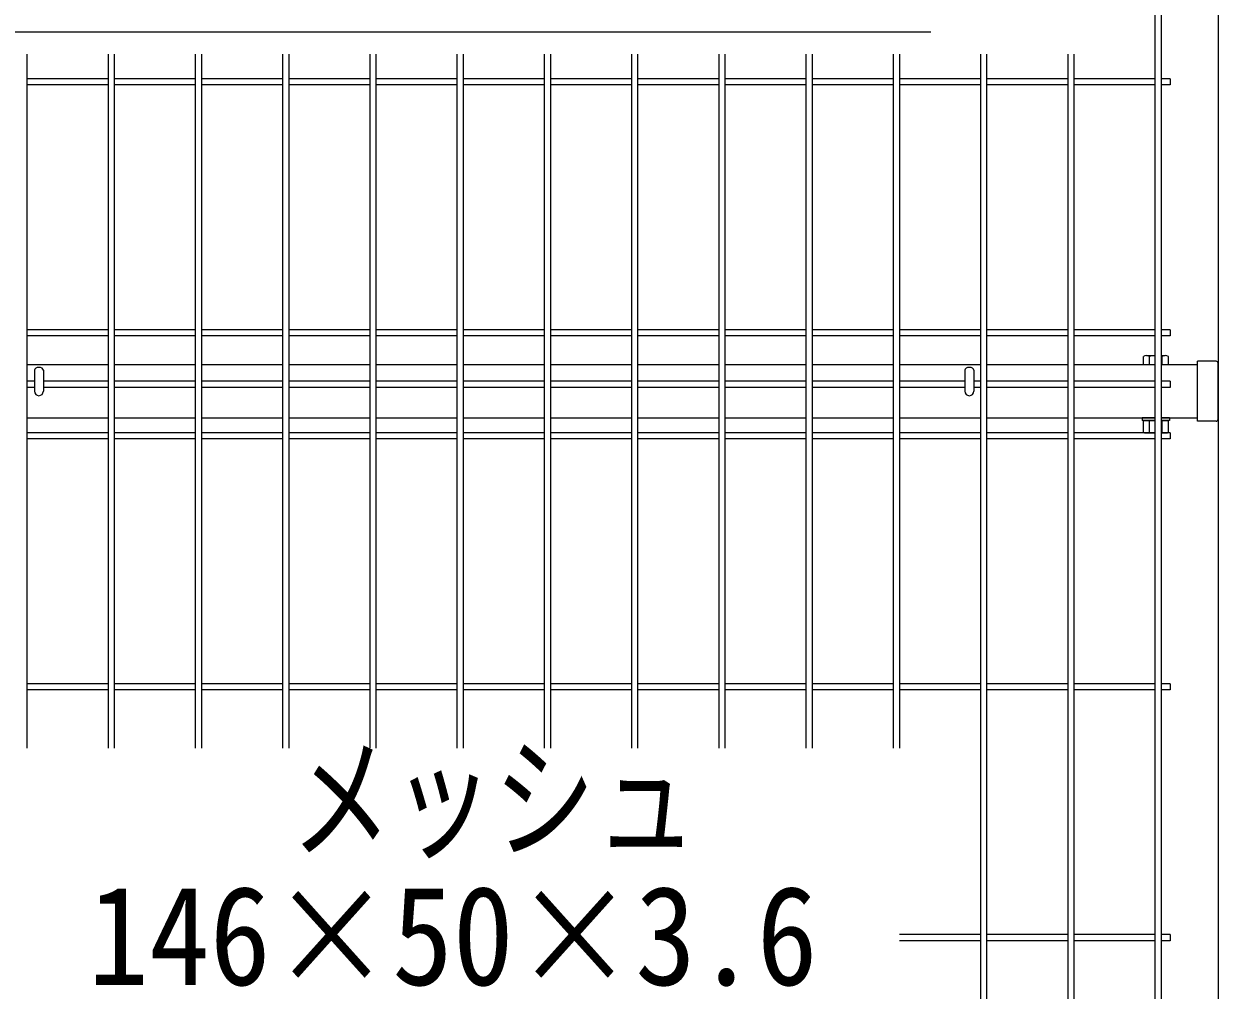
# Model space of a CAD drawing. Units: millimetres, scale not verified. Extents: x -6301 to 6299, y -4454 to 4456.
# Drawn here: x -4471 to -3776, y -316 to 246 of the extents above; entities that cross this region are included whole.
import ezdxf
from ezdxf.enums import TextEntityAlignment as Align

# ---------------------------------------------------------------- set-up
doc = ezdxf.new("R2010")
doc.units = ezdxf.units.MM
doc.header["$LTSCALE"] = 20
for name, color, linetype, lineweight in [('0-3_0', 7, 'Continuous', 25), ('0-5_LAYER04', 7, 'Continuous', 25), ('0-6_実線', 7, 'Continuous', 25), ('0-D_LAYER12', 3, 'Continuous', 25)]:
    doc.layers.add(name, color=color, linetype=linetype, lineweight=lineweight)
doc.styles.add('ＭＳ ゴシック', font='')
doc.styles.get('ＭＳ ゴシック').set_extended_font_data('MS Gothic')

msp = doc.modelspace()

# ---------------------------------------------------------------- linework, layer by layer
at = {"layer": '0-3_0', "color": 4, "lineweight": 15}
for p, q in [((-3812.73, 938.96), (-3812.73, -827.44)), ((-3809.13, 938.96), (-3809.13, -827.44)), ((-4469.13, 228.38), (-4469.13, -175.64)), ((-4421.96, 228.38), (-4421.96, -175.64)), ((-4418.36, 228.38), (-4418.36, -175.64)), ((-4371.19, 228.38), (-4371.19, -175.64)), ((-4367.59, 228.38), (-4367.59, -175.64)), ((-4320.42, 228.38), (-4320.42, -175.64)), ((-4316.82, 228.38), (-4316.82, -175.64)), ((-4269.65, 228.38), (-4269.65, -175.64)), ((-4266.05, 228.38), (-4266.05, -175.64)), ((-4218.88, 228.38), (-4218.88, -175.64)), ((-4215.28, 228.38), (-4215.28, -175.64)), ((-4168.12, 228.38), (-4168.12, -175.64)), ((-4164.52, 228.38), (-4164.52, -175.64)), ((-4117.35, 228.38), (-4117.35, -175.64)), ((-4113.75, 228.38), (-4113.75, -175.64)), ((-4066.58, 228.38), (-4066.58, -175.64)), ((-4062.98, 228.38), (-4062.98, -175.64)), ((-4015.81, 228.38), (-4015.81, -175.64)), ((-4012.21, 228.38), (-4012.21, -175.64)), ((-3965.04, 228.38), (-3965.04, -175.64)), ((-3961.44, 228.38), (-3961.44, -175.64)), ((-3914.27, 228.38), (-3914.27, -827.44)), ((-3910.67, 228.38), (-3910.67, -827.44)), ((-3863.5, 228.38), (-3863.5, -827.44)), ((-3859.9, 228.38), (-3859.9, -827.44)), ((-4421.96, 214.16), (-4469.13, 214.16)), ((-4421.96, 210.56), (-4469.13, 210.56)), ((-4371.19, 214.16), (-4418.36, 214.16)), ((-4371.19, 210.56), (-4418.36, 210.56)), ((-4320.42, 214.16), (-4367.59, 214.16)), ((-4320.42, 210.56), (-4367.59, 210.56)), ((-4269.65, 214.16), (-4316.82, 214.16)), ((-4269.65, 210.56), (-4316.82, 210.56)), ((-4218.88, 214.16), (-4266.05, 214.16)), ((-4218.88, 210.56), (-4266.05, 210.56)), ((-4168.12, 214.16), (-4215.28, 214.16)), ((-4168.12, 210.56), (-4215.28, 210.56)), ((-4117.35, 214.16), (-4164.52, 214.16)), ((-4117.35, 210.56), (-4164.52, 210.56)), ((-4066.58, 214.16), (-4113.75, 214.16)), ((-4066.58, 210.56), (-4113.75, 210.56)), ((-4015.81, 214.16), (-4062.98, 214.16)), ((-4015.81, 210.56), (-4062.98, 210.56)), ((-3965.04, 214.16), (-4012.21, 214.16)), ((-3965.04, 210.56), (-4012.21, 210.56)), ((-3914.27, 214.16), (-3961.44, 214.16)), ((-3914.27, 210.56), (-3961.44, 210.56)), ((-3863.5, 214.16), (-3910.67, 214.16)), ((-3863.5, 210.56), (-3910.67, 210.56)), ((-3812.73, 214.16), (-3859.9, 214.16)), ((-3812.73, 210.56), (-3859.9, 210.56)), ((-3803.93, 214.16), (-3809.13, 214.16)), ((-3803.93, 210.56), (-3809.13, 210.56)), ((-3803.93, 214.16), (-3803.93, 210.56)), ((-4421.96, 68.06), (-4469.13, 68.06)), ((-4421.96, 64.46), (-4469.13, 64.46)), ((-4371.19, 68.06), (-4418.36, 68.06)), ((-4371.19, 64.46), (-4418.36, 64.46)), ((-4320.42, 68.06), (-4367.59, 68.06)), ((-4320.42, 64.46), (-4367.59, 64.46)), ((-4269.65, 68.06), (-4316.82, 68.06)), ((-4269.65, 64.46), (-4316.82, 64.46)), ((-4218.88, 68.06), (-4266.05, 68.06)), ((-4218.88, 64.46), (-4266.05, 64.46)), ((-4168.12, 68.06), (-4215.28, 68.06)), ((-4168.12, 64.46), (-4215.28, 64.46)), ((-4117.35, 68.06), (-4164.52, 68.06)), ((-4117.35, 64.46), (-4164.52, 64.46)), ((-4066.58, 68.06), (-4113.75, 68.06)), ((-4066.58, 64.46), (-4113.75, 64.46)), ((-4015.81, 68.06), (-4062.98, 68.06)), ((-4015.81, 64.46), (-4062.98, 64.46)), ((-3965.04, 68.06), (-4012.21, 68.06)), ((-3965.04, 64.46), (-4012.21, 64.46)), ((-3914.27, 68.06), (-3961.44, 68.06)), ((-3914.27, 64.46), (-3961.44, 64.46)), ((-3863.5, 68.06), (-3910.67, 68.06)), ((-3863.5, 64.46), (-3910.67, 64.46)), ((-3812.73, 68.06), (-3859.9, 68.06)), ((-3812.73, 64.46), (-3859.9, 64.46)), ((-3803.93, 68.06), (-3809.13, 68.06)), ((-3803.93, 64.46), (-3809.13, 64.46)), ((-3803.93, 68.06), (-3803.93, 64.46)), ((-4464.81, 38.06), (-4469.13, 38.06)), ((-4421.96, 38.06), (-4459.61, 38.06)), ((-4371.19, 38.06), (-4418.36, 38.06)), ((-4320.42, 38.06), (-4367.59, 38.06)), ((-4269.65, 38.06), (-4316.82, 38.06)), ((-4218.88, 38.06), (-4266.05, 38.06)), ((-4168.12, 38.06), (-4215.28, 38.06)), ((-4117.35, 38.06), (-4164.52, 38.06)), ((-4066.58, 38.06), (-4113.75, 38.06)), ((-4015.81, 38.06), (-4062.98, 38.06)), ((-3965.04, 38.06), (-4012.21, 38.06)), ((-3923.31, 38.06), (-3961.44, 38.06)), ((-3914.27, 38.06), (-3918.11, 38.06)), ((-3863.5, 38.06), (-3910.67, 38.06)), ((-3812.73, 38.06), (-3859.9, 38.06)), ((-3803.93, 38.06), (-3809.13, 38.06)), ((-3803.93, 38.06), (-3803.93, 34.46)), ((-4464.81, 34.46), (-4469.13, 34.46)), ((-4421.96, 34.46), (-4459.61, 34.46)), ((-4371.19, 34.46), (-4418.36, 34.46)), ((-4320.42, 34.46), (-4367.59, 34.46)), ((-4269.65, 34.46), (-4316.82, 34.46)), ((-4218.88, 34.46), (-4266.05, 34.46)), ((-4168.12, 34.46), (-4215.28, 34.46)), ((-4117.35, 34.46), (-4164.52, 34.46)), ((-4066.58, 34.46), (-4113.75, 34.46)), ((-4015.81, 34.46), (-4062.98, 34.46)), ((-3965.04, 34.46), (-4012.21, 34.46)), ((-3923.31, 34.46), (-3961.44, 34.46)), ((-3914.27, 34.46), (-3918.11, 34.46)), ((-3863.5, 34.46), (-3910.67, 34.46)), ((-3812.73, 34.46), (-3859.9, 34.46)), ((-3803.93, 34.46), (-3809.13, 34.46)), ((-4421.96, 8.06), (-4469.13, 8.06)), ((-4371.19, 8.06), (-4418.36, 8.06)), ((-4320.42, 8.06), (-4367.59, 8.06)), ((-4269.65, 8.06), (-4316.82, 8.06)), ((-4218.88, 8.06), (-4266.05, 8.06)), ((-4168.12, 8.06), (-4215.28, 8.06)), ((-4117.35, 8.06), (-4164.52, 8.06)), ((-4066.58, 8.06), (-4113.75, 8.06)), ((-4015.81, 8.06), (-4062.98, 8.06)), ((-3965.04, 8.06), (-4012.21, 8.06)), ((-3914.27, 8.06), (-3961.44, 8.06)), ((-3863.5, 8.06), (-3910.67, 8.06)), ((-3812.73, 8.06), (-3859.9, 8.06)), ((-3803.93, 8.06), (-3809.13, 8.06)), ((-3803.93, 8.06), (-3803.93, 4.46)), ((-4421.96, 4.46), (-4469.13, 4.46)), ((-4371.19, 4.46), (-4418.36, 4.46)), ((-4320.42, 4.46), (-4367.59, 4.46)), ((-4269.65, 4.46), (-4316.82, 4.46)), ((-4218.88, 4.46), (-4266.05, 4.46)), ((-4168.12, 4.46), (-4215.28, 4.46)), ((-4117.35, 4.46), (-4164.52, 4.46)), ((-4066.58, 4.46), (-4113.75, 4.46)), ((-4015.81, 4.46), (-4062.98, 4.46)), ((-3965.04, 4.46), (-4012.21, 4.46)), ((-3914.27, 4.46), (-3961.44, 4.46)), ((-3863.5, 4.46), (-3910.67, 4.46)), ((-3812.73, 4.46), (-3859.9, 4.46)), ((-3803.93, 4.46), (-3809.13, 4.46)), ((-4421.96, -138.04), (-4469.13, -138.04)), ((-4371.19, -138.04), (-4418.36, -138.04)), ((-4320.42, -138.04), (-4367.59, -138.04)), ((-4269.65, -138.04), (-4316.82, -138.04)), ((-4218.88, -138.04), (-4266.05, -138.04)), ((-4168.12, -138.04), (-4215.28, -138.04)), ((-4117.35, -138.04), (-4164.52, -138.04)), ((-4066.58, -138.04), (-4113.75, -138.04)), ((-4015.81, -138.04), (-4062.98, -138.04)), ((-3965.04, -138.04), (-4012.21, -138.04)), ((-3914.27, -138.04), (-3961.44, -138.04)), ((-3863.5, -138.04), (-3910.67, -138.04)), ((-3812.73, -138.04), (-3859.9, -138.04)), ((-3803.93, -138.04), (-3809.13, -138.04)), ((-3803.93, -138.04), (-3803.93, -141.64)), ((-4421.96, -141.64), (-4469.13, -141.64)), ((-4371.19, -141.64), (-4418.36, -141.64)), ((-4320.42, -141.64), (-4367.59, -141.64)), ((-4269.65, -141.64), (-4316.82, -141.64)), ((-4218.88, -141.64), (-4266.05, -141.64)), ((-4168.12, -141.64), (-4215.28, -141.64)), ((-4117.35, -141.64), (-4164.52, -141.64)), ((-4066.58, -141.64), (-4113.75, -141.64)), ((-4015.81, -141.64), (-4062.98, -141.64)), ((-3965.04, -141.64), (-4012.21, -141.64)), ((-3914.27, -141.64), (-3961.44, -141.64)), ((-3863.5, -141.64), (-3910.67, -141.64)), ((-3812.73, -141.64), (-3859.9, -141.64)), ((-3803.93, -141.64), (-3809.13, -141.64)), ((-3914.27, -284.14), (-3961.44, -284.14)), ((-3863.5, -284.14), (-3910.67, -284.14)), ((-3812.73, -284.14), (-3859.9, -284.14)), ((-3803.93, -284.14), (-3809.13, -284.14)), ((-3803.93, -284.14), (-3803.93, -287.74)), ((-3914.27, -287.74), (-3961.44, -287.74)), ((-3863.5, -287.74), (-3910.67, -287.74)), ((-3812.73, -287.74), (-3859.9, -287.74)), ((-3803.93, -287.74), (-3809.13, -287.74))]:
    msp.add_line(p, q, dxfattribs=at)
at = {"layer": '0-3_0'}
for p, q in [((-3819.42, 47.75), (-3819.42, 52.44)), ((-3819.42, 47.75), (-3819.42, 52.44)), ((-3817.61, 52.98), (-3812.73, 52.98)), ((-3817.61, 52.98), (-3812.73, 52.98)), ((-3815.79, 47.75), (-3815.79, 52.44)), ((-3815.79, 47.75), (-3815.79, 52.44)), ((-3809.13, 52.98), (-3806.69, 52.98)), ((-3809.13, 52.98), (-3806.69, 52.98)), ((-3808.51, 47.75), (-3808.51, 52.44)), ((-3808.51, 47.75), (-3808.51, 52.44)), ((-3804.88, 47.75), (-3804.88, 52.44)), ((-3804.88, 47.75), (-3804.88, 52.44)), ((-3777.15, 49.7), (-3787.95, 49.7)), ((-3777.15, 49.7), (-3787.95, 49.7)), ((-4469.13, 47.75), (-4421.96, 47.75)), ((-4469.13, 47.75), (-4421.96, 47.75)), ((-4464.81, 44.53), (-4464.81, 32.25)), ((-4464.81, 44.53), (-4464.81, 32.25)), ((-4459.61, 44.53), (-4459.61, 32.25)), ((-4459.61, 44.53), (-4459.61, 32.25)), ((-4418.36, 47.75), (-4371.19, 47.75)), ((-4418.36, 47.75), (-4371.19, 47.75)), ((-4367.59, 47.75), (-4320.42, 47.75)), ((-4367.59, 47.75), (-4320.42, 47.75)), ((-4316.82, 47.75), (-4269.65, 47.75)), ((-4316.82, 47.75), (-4269.65, 47.75)), ((-4266.05, 47.75), (-4218.88, 47.75)), ((-4266.05, 47.75), (-4218.88, 47.75)), ((-4215.28, 47.75), (-4168.12, 47.75)), ((-4215.28, 47.75), (-4168.12, 47.75)), ((-4164.52, 47.75), (-4117.35, 47.75)), ((-4164.52, 47.75), (-4117.35, 47.75)), ((-4113.75, 47.75), (-4066.58, 47.75)), ((-4113.75, 47.75), (-4066.58, 47.75)), ((-4062.98, 47.75), (-4015.81, 47.75)), ((-4062.98, 47.75), (-4015.81, 47.75)), ((-4012.21, 47.75), (-3965.04, 47.75)), ((-4012.21, 47.75), (-3965.04, 47.75)), ((-3961.44, 47.75), (-3914.27, 47.75)), ((-3961.44, 47.75), (-3914.27, 47.75)), ((-3923.31, 44.53), (-3923.31, 32.25)), ((-3923.31, 44.53), (-3923.31, 32.25)), ((-3918.11, 44.53), (-3918.11, 32.25)), ((-3918.11, 44.53), (-3918.11, 32.25)), ((-3910.67, 47.75), (-3863.5, 47.75)), ((-3910.67, 47.75), (-3863.5, 47.75)), ((-3859.9, 47.75), (-3812.73, 47.75)), ((-3859.9, 47.75), (-3812.73, 47.75)), ((-3819.42, 47.75), (-3812.73, 47.75)), ((-3819.42, 47.75), (-3812.73, 47.75)), ((-3809.13, 47.75), (-3787.95, 47.75)), ((-3809.13, 47.75), (-3804.88, 47.75)), ((-3809.13, 47.75), (-3787.95, 47.75)), ((-3809.13, 47.75), (-3804.88, 47.75)), ((-3775.95, 16), (-3775.95, 48.5)), ((-3775.95, 16), (-3775.95, 48.5)), ((-4469.13, 16.75), (-4421.96, 16.75)), ((-4469.13, 16.75), (-4421.96, 16.75)), ((-4418.36, 16.75), (-4371.19, 16.75)), ((-4418.36, 16.75), (-4371.19, 16.75)), ((-4367.59, 16.75), (-4320.42, 16.75)), ((-4367.59, 16.75), (-4320.42, 16.75)), ((-4316.82, 16.75), (-4269.65, 16.75)), ((-4316.82, 16.75), (-4269.65, 16.75)), ((-4266.05, 16.75), (-4218.88, 16.75)), ((-4266.05, 16.75), (-4218.88, 16.75)), ((-4215.28, 16.75), (-4168.12, 16.75)), ((-4215.28, 16.75), (-4168.12, 16.75)), ((-4164.52, 16.75), (-4117.35, 16.75)), ((-4164.52, 16.75), (-4117.35, 16.75)), ((-4113.75, 16.75), (-4066.58, 16.75)), ((-4113.75, 16.75), (-4066.58, 16.75)), ((-4062.98, 16.75), (-4015.81, 16.75)), ((-4062.98, 16.75), (-4015.81, 16.75)), ((-4012.21, 16.75), (-3965.04, 16.75)), ((-4012.21, 16.75), (-3965.04, 16.75)), ((-3961.44, 16.75), (-3914.27, 16.75)), ((-3961.44, 16.75), (-3914.27, 16.75)), ((-3910.67, 16.75), (-3863.5, 16.75)), ((-3910.67, 16.75), (-3863.5, 16.75)), ((-3859.9, 16.75), (-3812.73, 16.75)), ((-3859.9, 16.75), (-3812.73, 16.75)), ((-3819.42, 15.15), (-3812.73, 15.15)), ((-3819.42, 8.37), (-3819.42, 15.15)), ((-3819.42, 15.15), (-3812.73, 15.15)), ((-3819.42, 8.37), (-3819.42, 15.15)), ((-3815.79, 8.37), (-3815.79, 15.15)), ((-3815.79, 8.37), (-3815.79, 15.15)), ((-3809.13, 16.75), (-3787.95, 16.75)), ((-3809.13, 16.75), (-3787.95, 16.75)), ((-3809.13, 15.15), (-3804.88, 15.15)), ((-3809.13, 15.15), (-3804.88, 15.15)), ((-3808.51, 8.37), (-3808.51, 15.15)), ((-3808.51, 8.37), (-3808.51, 15.15)), ((-3804.88, 8.37), (-3804.88, 15.15)), ((-3804.88, 8.37), (-3804.88, 15.15)), ((-3818.81, 8.06), (-3812.73, 8.06)), ((-3809.13, 8.06), (-3805.49, 8.06))]:
    msp.add_line(p, q, dxfattribs=at)
msp.add_lwpolyline([(-3777.15, 14.8), (-3787.95, 14.8), (-3787.95, 49.7)], dxfattribs=at)
msp.add_lwpolyline([(-3777.15, 14.8), (-3787.95, 14.8), (-3787.95, 49.7)], dxfattribs=at)
for centre, radius, start, end in [((-3817.61, 49.62), 3.35, 57.13278, 122.86722), ((-3817.61, 49.62), 3.35, 57.13278, 122.86722), ((-3812.15, 40.38), 12.6, 92.64299, 106.77865), ((-3812.15, 40.38), 12.6, 92.64299, 106.77865), ((-3812.15, 40.38), 12.6, 73.22135, 76.13482), ((-3812.15, 40.38), 12.6, 73.22135, 76.13482), ((-3806.69, 49.62), 3.35, 57.13278, 122.86722), ((-3806.69, 49.62), 3.35, 57.13278, 122.86722), ((-3777.15, 48.5), 1.2, 0, 90), ((-3777.15, 48.5), 1.2, 0, 90), ((-4462.21, 32.25), 2.6, 180, 0), ((-4462.21, 32.25), 2.6, 180, 0), ((-3920.71, 32.25), 2.6, 180, 0), ((-3920.71, 32.25), 2.6, 180, 0), ((-3777.15, 16), 1.2, 270, 0), ((-3777.15, 16), 1.2, 270, 0), ((-3817.61, 11.18), 3.35, 237.13278, 248.98269), ((-3817.61, 11.18), 3.35, 237.13278, 248.98269), ((-3817.61, 11.18), 3.35, 291.01731, 302.86722), ((-3817.61, 11.18), 3.35, 291.01731, 302.86722), ((-3812.15, 20.43), 12.6, 253.22135, 259.20583), ((-3812.15, 20.43), 12.6, 253.22135, 259.20583), ((-3812.15, 20.43), 12.6, 283.86518, 286.77865), ((-3812.15, 20.43), 12.6, 283.86518, 286.77865), ((-3806.69, 11.18), 3.35, 237.13278, 248.98269), ((-3806.69, 11.18), 3.35, 237.13278, 248.98269), ((-3806.69, 11.18), 3.35, 291.01731, 302.86722), ((-3806.69, 11.18), 3.35, 291.01731, 302.86722)]:
    msp.add_arc(centre, radius, start, end, dxfattribs=at)
for centre in [(-4462.21, 44.53), (-4462.21, 44.53), (-3920.71, 44.53), (-3920.71, 44.53)]:
    msp.add_ellipse(centre, major_axis=(-2.6, 0), ratio=0.601815, start_param=3.141593, end_param=6.283185, dxfattribs=at)
at = {"layer": '0-5_LAYER04'}
msp.add_line((-3775.95, 1360.71), (-3775.95, -829.24), dxfattribs=at)
at = {"layer": '0-6_実線'}
for p, q in [((-3820.15, 16.75), (-3820.15, 15.15)), ((-3812.73, 16.75), (-3820.15, 16.75)), ((-3820.15, 16.75), (-3820.15, 15.15)), ((-3812.73, 16.75), (-3820.15, 16.75)), ((-3812.73, 15.15), (-3820.15, 15.15)), ((-3812.73, 15.15), (-3820.15, 15.15)), ((-3804.15, 16.75), (-3809.13, 16.75)), ((-3804.15, 16.75), (-3809.13, 16.75)), ((-3804.15, 15.15), (-3809.13, 15.15)), ((-3804.15, 15.15), (-3809.13, 15.15)), ((-3804.15, 16.75), (-3804.15, 15.15)), ((-3804.15, 16.75), (-3804.15, 15.15))]:
    msp.add_line(p, q, dxfattribs=at)
at = {"layer": '0-D_LAYER12', "color": 7}
msp.add_lwpolyline([(-3943.04, 241.21), (-4497.38, 241.21), (-4546.57, 49.69)], dxfattribs=at)
msp.add_lwpolyline([(-3943.04, 241.21), (-4497.38, 241.21), (-4546.57, 49.69)], dxfattribs=at)

# ---------------------------------------------------------------- texts
at = {"layer": '0-D_LAYER12', "style": 'ＭＳ ゴシック'}
for s, width, p in [('メッシュ', 0.75, (-4315.75, -251.18)), ('メッシュ', 0.75, (-4315.75, -251.18)), ('146×50×3.6', 0.9, (-4433.49, -330.81)), ('146×50×3.6', 0.9, (-4433.49, -330.81))]:
    msp.add_text(s, height=57.77, dxfattribs=dict(at, width=width)).set_placement(p, align=Align.BOTTOM_LEFT)

doc.saveas('drawing.dxf')
